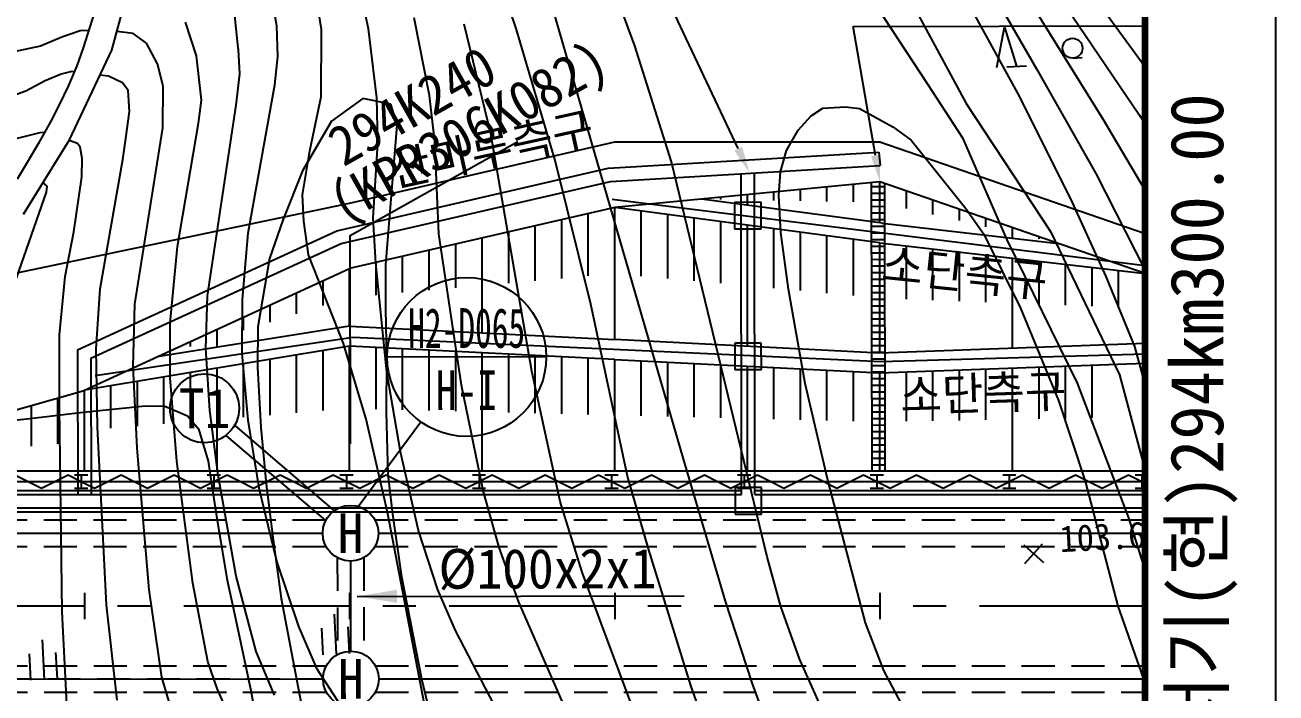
# Model space of a CAD drawing. Header units: millimetres. Extents: x 10470 to 11266, y 1103 to 1809.
# Drawn here: x 11171.5 to 11265.9, y 1459.4 to 1509.8 of the extents above; entities that cross this region are included whole.
import ezdxf
from ezdxf.enums import TextEntityAlignment as Align
from ezdxf.xclip import XClip

# ---------------------------------------------------------------- set-up
doc = ezdxf.new("R2010")
doc.units = ezdxf.units.MM
doc.header["$LTSCALE"] = 10
doc.header["$MEASUREMENT"] = 0
doc.header["$XCLIPFRAME"] = 2
for name, pattern in [('A-CENTR01', [2, 1.25, -0.25, 0.25, -0.25]), ('CENTER', [2, 1.25, -0.25, 0.25, -0.25]), ('HIDDEN', [0.375, 0.25, -0.125])]:
    doc.linetypes.add(name, pattern=pattern)
for name, color, linetype in [('TN-CABL', 4, 'Continuous'), ('TN-MACL', 6, 'A-CENTR01'), ('TN-MANH', 4, 'Continuous'), ('TT-WIRE-EQPM', 6, 'Continuous'), ('TZ-BASE', 253, 'Continuous'), ('TZ-CABL', 4, 'Continuous')]:
    doc.layers.add(name, color=color, linetype=linetype)
doc.layers.add('TX-PAPR', color=2, linetype='Continuous', plot=False)
doc.styles.add('GR', font='GulimChe.ttf')
doc.styles.add('HANA', font='GulimChe.ttf')
doc.styles.get("Standard").update_dxf_attribs({"font": 'GulimChe.ttf'})
doc.styles.add('굴림체', font='GulimChe.ttf')
doc.linetypes.add('ZIGZAG', pattern='A,0.0001,-0.2,[131,ltypeshp.shx,S=0.2,R=0,X=-0.2,Y=0],-0.4,[131,ltypeshp.shx,S=0.2,R=180,X=0.2,Y=0],-0.2', length=0.8001)
doc.dimstyles.get("Standard").update_dxf_attribs({"dimtxt": 0.18, "dimasz": 0.18, "dimexe": 0.18, "dimexo": 0.0625, "dimgap": 0.09, "dimtad": 0, "dimtih": 1, "dimtoh": 1, "dimdec": 4, "dimzin": 0, "dimdsep": 46, "dimtxsty": 'Standard', "dimcen": 0.09, "dimadec": 0, "dimazin": 0, "dimtfac": 1, "dimtdec": 4, "dimtofl": 0, "dimtmove": 0, "dimatfit": 3, "dimfxl": 0, "dimtolj": 1, "dimtzin": 0, "dimarcsym": 0})

# ---------------------------------------------------------------- blocks, each defined once
blk = doc.blocks.new('JD-DHFDCHG54DXG3XF')
at = {"layer": 'TZ-BASE'}
for p, q in [((668.18, 81.369, 99), (691.822, 40.54, 99)), ((664.329, 79.076, 101), (686.495, 37.918, 101)), ((671.466, 73.072, 100), (690.54, 38.437, 100)), ((663.359, 70.273, 102), (683.603, 39.364, 102)), ((679.254, 65.036, 98), (696.836, 36.718, 98)), ((684.144, 59.887, 97), (699.585, 37.035, 97)), ((687.709, 57.517, 96), (700, 40.705, 96)), ((622.059, 41.949, 110.071), (624.617, 51.258, 110.071)), ((652.574, 43.586, 100), (650.416, 49.835, 100)), ((641.427, 43.57, 97), (640.549, 47.596, 97)), ((661.518, 42.287, 102), (659.355, 48.107, 102)), ((631.604, 42.118, 94), (631.156, 46.306, 94)), ((634.517, 43.775, 95), (634.091, 46.164, 95)), ((637.874, 43.517, 96), (637.48, 46.079, 96)), ((665.15, 11.178, 101), (655.106, 45.907, 101)), ((620.872, 45.212, 81.71), (619.901, 42.123, 81.71)), ((646.021, 38.518, 98), (644.862, 44.389, 98)), ((619.677, 43.411, 92), (618.304, 42.94, 92)), ((620.316, 43.444, 92), (619.677, 43.411, 92)), ((628.461, 41.524, 93), (627.629, 44.075, 93)), ((634.592, 41.47, 95), (634.517, 43.775, 95)), ((637.853, 38.427, 96), (637.874, 43.517, 96)), ((642.051, 38.348, 97), (641.427, 43.57, 97)), ((650.645, 35.643, 99), (648.642, 43.914, 99)), ((655.501, 33.618, 100), (652.574, 43.586, 100)), ((688.815, 40.652, 81.587), (689.408, 43.687, 81.587)), ((689.408, 43.687, 81.587), (690.313, 40.731, 81.587)), ((618.304, 42.94, 92), (616.693, 42.257, 92)), ((623.68, 43.22, 92), (622.445, 43.353, 92)), ((624.668, 42.474, 92), (623.68, 43.22, 92)), ((625.497, 40.92, 92), (624.668, 42.474, 92)), ((616.693, 42.257, 92), (613.352, 41.539, 92)), ((618.869, 35.184, 110.071), (622.059, 41.949, 110.071)), ((619.901, 42.123, 81.71), (619.417, 40.775, 81.71)), ((628.832, 38.17, 93), (628.461, 41.524, 93)), ((631.629, 42.007, 94), (631.604, 42.118, 94)), ((631.715, 40.155, 94), (631.629, 42.007, 94)), ((664.271, 33.528, 102), (661.518, 42.287, 102)), ((619.417, 40.775, 81.71), (618.781, 39.223, 81.71)), ((625.934, 39.246, 92), (625.497, 40.92, 92)), ((634.351, 39.325, 95), (634.592, 41.47, 95)), ((689.564, 40.692, 81.587), (691.062, 40.77, 81.587)), ((694.568, 41.349, 81.587), (695.267, 41.386, 81.587)), ((618.25, 40.142, 91), (617.029, 39.629, 91)), ((619.039, 40.333, 91), (618.25, 40.142, 91)), ((619.226, 40.309, 91), (619.039, 40.333, 91)), ((621.803, 39.979, 91), (621.168, 40.06, 91)), ((622.877, 39.486, 91), (621.803, 39.979, 91)), ((631.439, 37.808, 94), (631.715, 40.155, 94)), ((691.822, 40.54, 99), (696.275, 32.648, 99)), ((615.572, 38.855, 91), (613.682, 38.188, 91)), ((617.029, 39.629, 91), (615.572, 38.855, 91)), ((618.781, 39.223, 81.71), (618.09, 37.822, 81.71)), ((623.306, 38.909, 91), (622.877, 39.486, 91)), ((623.389, 37.317, 91), (623.306, 38.909, 91)), ((625.91, 36.101, 92), (625.934, 39.246, 92)), ((632.349, 28.14, 95), (634.351, 39.325, 95)), ((683.603, 39.364, 102), (686.231, 35.345, 102)), ((618.09, 37.822, 81.71), (617.475, 36.588, 81.71)), ((628.59, 36.453, 93), (628.832, 38.17, 93)), ((629.27, 23.423, 94), (631.439, 37.808, 94)), ((637.006, 34.356, 96), (637.853, 38.427, 96)), ((640.988, 38.3, 96.048), (638.642, 36.596, 96.048)), ((643.107, 37.864, 96.048), (640.988, 38.3, 96.048)), ((642.128, 34.939, 97), (642.051, 38.348, 97)), ((643.597, 36.282, 96.048), (643.107, 37.864, 96.048)), ((646.426, 35.041, 98), (646.021, 38.518, 98)), ((686.495, 37.918, 101), (692.862, 28.258, 101)), ((690.54, 38.437, 100), (694.49, 30.461, 100)), ((623.081, 34.934, 91), (623.389, 37.317, 91)), ((673.826, 35.913, 103), (674.82, 36.998, 103)), ((674.82, 36.998, 103), (675.685, 37.565, 103)), ((675.685, 37.565, 103), (677.409, 37.674, 103)), ((677.409, 37.674, 103), (678.467, 37.541, 103)), ((678.467, 37.541, 103), (680.983, 36.175, 103)), ((699.585, 37.035, 97), (700, 36.391, 97)), ((617.475, 36.588, 81.71), (616.5, 34.871, 81.71)), ((623.808, 22.773, 92), (625.91, 36.101, 92)), ((627.025, 27.135, 93), (628.59, 36.453, 93)), ((638.642, 36.596, 96.048), (636.442, 32.844, 96.048)), ((642.736, 25.754, 96.048), (643.597, 36.282, 96.048)), ((672.954, 34.386, 103), (673.826, 35.913, 103)), ((680.983, 36.175, 103), (682.363, 35.171, 103)), ((696.836, 36.718, 98), (700, 31.365, 98)), ((616.635, 35.716, 90), (614.418, 35.151, 90)), ((615.393, 29.585, 110.071), (618.869, 35.184, 110.071)), ((616.991, 35.735, 90), (616.635, 35.716, 90)), ((619.472, 34.916, 90), (618.844, 35.143, 90)), ((619.686, 34.628, 90), (619.472, 34.916, 90)), ((622.885, 33.708, 91), (623.081, 34.934, 91)), ((639.999, 30.412), (659.998, 35.043)), ((639.999, 30.412), (659.998, 35.043)), ((641.771, 29.283, 97), (642.128, 34.939, 97)), ((646.722, 28.101, 98), (646.426, 35.041, 98)), ((653.738, 17.739, 99), (650.645, 35.643, 99)), ((659.998, 35.043), (679.998, 35.023)), ((659.998, 35.043), (679.998, 35.023)), ((679.998, 35.023), (699.999, 28.104)), ((679.998, 35.023), (699.999, 28.104)), ((682.363, 35.171, 103), (686.489, 30.002, 103)), ((686.231, 35.345, 102), (689.562, 27.649, 102)), ((616.5, 34.871, 81.71), (615.754, 33.601, 81.71)), ((619.83, 33.787, 90), (619.686, 34.628, 90)), ((636.437, 31.042, 96), (637.006, 34.356, 96)), ((659.514, 33.039), (679.915, 34.242)), ((672.512, 32.763, 103), (672.954, 34.386, 103)), ((679.915, 34.242), (680.012, 33.247)), ((615.754, 33.601, 81.71), (614.932, 32.219, 81.71)), ((619.803, 32.389, 90), (619.83, 33.787, 90)), ((621.189, 23.932, 91), (622.885, 33.708, 91)), ((639.026, 28.316), (659.514, 33.039)), ((658.204, 22.787, 100), (655.501, 33.618, 100)), ((659.676, 32.05), (680.012, 33.247)), ((671.496, 3.712, 102), (664.271, 33.528, 102)), ((619.21, 28.231, 90), (619.803, 32.389, 90)), ((636.442, 32.844, 96.048), (634.957, 29.122, 96.048)), ((669.57, 8.414), (669.53, 32.629)), ((670.57, 8.414), (670.53, 32.631)), ((672.387, 30.993, 103), (672.512, 32.763, 103)), ((696.275, 32.648, 99), (699.984, 25.377, 99)), ((614.863, 24.741, 89), (617.137, 31.225, 89)), ((617.198, 31.681, 89), (616.871, 31.966, 89)), ((617.137, 31.225, 89), (617.198, 31.681, 89)), ((639.35, 27.365), (659.676, 32.05)), ((679.999, 32.023), (659.999, 30.073)), ((671.999, 30.614), (671.999, 31.243)), ((673.999, 30.578), (673.999, 31.438)), ((675.999, 30.542), (675.999, 31.633)), ((677.999, 30.506), (677.999, 31.828)), ((679.405, 10.214), (679.369, 31.962)), ((679.37, 31.664), (680.37, 31.666)), ((679.371, 31.164), (680.371, 31.166)), ((699.999, 25.104), (679.999, 32.023)), ((679.999, 28.917), (679.999, 32.023)), ((680.405, 10.214), (680.369, 31.895)), ((681.999, 30.009), (681.999, 31.332)), ((608.473, 23.797), (639.999, 30.412)), ((608.473, 23.797), (639.999, 30.412)), ((636.542, 29.035, 96), (636.437, 31.042, 96)), ((659.806, 30.702), (700, 25.697)), ((680.197, 28.89), (666.55, 30.712)), ((667.999, 30.686), (667.999, 30.853)), ((671.036, 30.469), (669.036, 30.466)), ((669.036, 30.466), (669.039, 28.466)), ((669.999, 30.251), (669.999, 31.048)), ((671.039, 28.469), (671.036, 30.469)), ((672.52, 28.196, 103), (672.387, 30.993, 103)), ((679.371, 30.664), (680.371, 30.666)), ((683.999, 29.548), (683.999, 30.64)), ((694.49, 30.461, 100), (697.046, 24.859, 100)), ((659.999, 30.073), (639.999, 25.462)), ((641.98, 25.87, 97), (641.771, 29.283, 97)), ((657.999, 24.912), (657.999, 29.611)), ((679.999, 27.403), (659.999, 30.073)), ((659.999, 20.113), (659.999, 30.073)), ((661.999, 24.908), (661.999, 29.806)), ((663.999, 24.724), (663.999, 29.539)), ((665.999, 24.539), (665.999, 29.272)), ((679.372, 30.164), (680.372, 30.166)), ((679.373, 29.664), (680.373, 29.666)), ((685.999, 29.086), (685.999, 29.948)), ((686.489, 30.002, 103), (687.848, 28.076, 103)), ((687.999, 28.625), (687.999, 29.256)), ((619.479, 19.343), (639.026, 28.316)), ((634.957, 29.122, 96.048), (633.95, 26.24, 96.048)), ((636.895, 26.514, 96), (636.542, 29.035, 96)), ((653.999, 24.552), (653.999, 28.689)), ((655.999, 24.732), (655.999, 29.15)), ((667.999, 24.355), (667.999, 29.005)), ((669.039, 28.466), (671.039, 28.469)), ((669.999, 19.603), (669.999, 28.738)), ((671.999, 23.986), (671.999, 28.471)), ((679.374, 29.164), (680.374, 29.166)), ((679.375, 28.664), (680.375, 28.666)), ((680.17, 28.894), (693.462, 27.366)), ((689.999, 27.764), (689.999, 28.564)), ((618.548, 24.871, 90), (619.21, 28.231, 90)), ((620.48, 18.702), (639.35, 27.365)), ((631.929, 23.126, 95), (632.349, 28.14, 95)), ((648.427, 16.658, 98), (646.722, 28.101, 98)), ((649.999, 20.617), (649.999, 27.767)), ((651.999, 24.372), (651.999, 28.228)), ((673.093, 23.914, 103), (672.52, 28.196, 103)), ((673.999, 23.802), (673.999, 28.204)), ((675.999, 23.617), (675.999, 27.937)), ((677.999, 23.433), (677.999, 27.67)), ((679.375, 28.164), (680.375, 28.166)), ((679.376, 27.664), (680.376, 27.666)), ((679.999, 27.403), (699.999, 25.104)), ((679.999, 19.093), (679.999, 27.403)), ((687.848, 28.076, 103), (690.601, 22.48, 103)), ((689.562, 27.649, 102), (694.889, 16.813, 102)), ((691.999, 27.703), (691.999, 27.872)), ((692.862, 28.258, 101), (698.071, 17.455, 101)), ((699.999, 28.104), (700, 28.104)), ((699.999, 28.104), (700, 28.104)), ((626.453, 21.351, 93), (627.025, 27.135, 93)), ((639.55, 19.814, 96), (636.895, 26.514, 96)), ((645.999, 23.832), (645.999, 26.845)), ((647.999, 24.012), (647.999, 27.306)), ((679.377, 27.164), (680.377, 27.166)), ((679.378, 26.664), (680.378, 26.666)), ((681.999, 23.17), (681.999, 27.174)), ((683.999, 23.092), (683.999, 26.944)), ((685.999, 23.013), (685.999, 26.714)), ((687.999, 22.935), (687.999, 26.484)), ((633.95, 26.24, 96.048), (633.07, 21.065, 96.048)), ((642.806, 17.641, 97), (641.98, 25.87, 97)), ((641.999, 23.472), (641.999, 25.923)), ((642.739, 22.466, 96.048), (642.736, 25.754, 96.048)), ((643.999, 23.652), (643.999, 26.384)), ((679.379, 26.164), (680.379, 26.166)), ((679.38, 25.664), (680.38, 25.666)), ((689.999, 19.459), (689.999, 26.254)), ((691.999, 22.778), (691.999, 26.024)), ((693.999, 22.7), (693.999, 25.794)), ((695.999, 22.621), (695.999, 25.564)), ((618.124, 20.465, 90), (618.548, 24.871, 90)), ((619.999, 16.281), (639.999, 25.462)), ((637.999, 22.673), (637.999, 24.544)), ((639.999, 21.122), (639.999, 25.462)), ((679.38, 25.164), (680.38, 25.166)), ((679.381, 24.664), (680.381, 24.666)), ((697.046, 24.859, 100), (699.191, 19.586, 100)), ((697.999, 22.543), (697.999, 25.334)), ((699.984, 25.377, 99), (700, 25.342, 99)), ((699.999, 25.104), (700, 25.104)), ((699.999, 19.824), (699.999, 25.104)), ((620.886, 19.424, 91), (621.189, 23.932, 91)), ((635.999, 22.053), (635.999, 23.625)), ((674.361, 16.787, 103), (673.093, 23.914, 103)), ((679.382, 24.164), (680.382, 24.166)), ((679.383, 23.664), (680.383, 23.666)), ((623.665, 18.086, 92), (623.808, 22.773, 92)), ((629.165, 19.428, 94), (629.27, 23.423, 94)), ((631.906, 19.067, 95), (631.929, 23.126, 95)), ((633.999, 21.434), (633.999, 22.707)), ((660.97, 9.798, 100), (658.204, 22.787, 100)), ((679.384, 23.164), (680.384, 23.166)), ((679.385, 22.664), (680.385, 22.666)), ((631.999, 20.815), (631.999, 21.789)), ((642.811, 18.634, 96.048), (642.739, 22.466, 96.048)), ((679.385, 22.164), (680.385, 22.166)), ((690.601, 22.48, 103), (693.478, 15.521, 103)), ((639.999, 21.122), (625.486, 18.799)), ((626.475, 17.228, 93), (626.453, 21.351, 93)), ((629.999, 19.521), (629.999, 20.871)), ((633.07, 21.065, 96.048), (633.039, 18.041, 96.048)), ((639.999, 21.122), (659.999, 20.113)), ((679.386, 21.664), (680.386, 21.666)), ((679.387, 21.164), (680.387, 21.166)), ((618.111, 14.987, 90), (618.124, 20.465, 90)), ((620.799, 17.393), (640.237, 20.298)), ((627.999, 19.577), (627.999, 19.953)), ((640.237, 20.298), (680.086, 18.448)), ((679.999, 19.093), (659.999, 20.113)), ((671.053, 19.843), (669.053, 19.84)), ((669.053, 19.84), (669.057, 17.84)), ((671.057, 17.843), (671.053, 19.843)), ((679.388, 20.664), (680.388, 20.666)), ((679.389, 20.164), (680.389, 20.166)), ((699.999, 19.824), (679.999, 19.093)), ((619.479, 19.343), (619.497, 8.411)), ((639.999, 19.622), (619.999, 16.281)), ((620.989, 13.506, 91), (620.886, 19.424, 91)), ((625.999, 18.881), (625.999, 19.035)), ((629.451, 14.764, 94), (629.165, 19.428, 94)), ((632.343, 14.03, 95), (631.906, 19.067, 95)), ((635.999, 14.583), (635.999, 18.953)), ((637.999, 14.75), (637.999, 19.288)), ((641.248, 14.108, 96), (639.55, 19.814, 96)), ((659.999, 18.613), (639.999, 19.622)), ((640, 10.212), (639.999, 19.622)), ((641.999, 14.867), (641.999, 19.521)), ((643.999, 14.816), (643.999, 19.42)), ((645.999, 14.766), (645.999, 19.319)), ((647.999, 14.715), (647.999, 19.218)), ((650, 10.213), (649.999, 19.117)), ((651.999, 14.615), (651.999, 19.016)), ((653.999, 14.564), (653.999, 18.915)), ((679.389, 19.664), (680.389, 19.666)), ((679.39, 19.164), (680.39, 19.166)), ((680.086, 18.448), (700, 19.026)), ((699.191, 19.586, 100), (700, 16.647, 100)), ((620.48, 18.702), (620.497, 8.411)), ((623.963, 11.921, 92), (623.665, 18.086, 92)), ((630, 10.212), (629.999, 17.951)), ((631.999, 14.248), (631.999, 18.285)), ((633.039, 18.041, 96.048), (633.291, 13.474, 96.048)), ((633.999, 14.416), (633.999, 18.619)), ((642.77, 14.634, 96.048), (642.811, 18.634, 96.048)), ((655.999, 14.514), (655.999, 18.814)), ((657.999, 14.463), (657.999, 18.713)), ((659.999, 18.613), (679.999, 17.593)), ((660, 10.213), (659.999, 18.613)), ((661.999, 14.362), (661.999, 18.511)), ((663.999, 14.311), (663.999, 18.409)), ((665.999, 14.26), (665.999, 18.307)), ((667.999, 14.209), (667.999, 18.205)), ((670, 10.214), (669.999, 18.103)), ((671.999, 14.108), (671.999, 18.001)), ((679.391, 18.664), (680.391, 18.666)), ((679.392, 18.164), (680.392, 18.166)), ((679.999, 17.593), (699.999, 18.324)), ((690, 10.215), (689.999, 17.959)), ((691.999, 14.123), (691.999, 18.032)), ((693.999, 14.16), (693.999, 18.105)), ((695.999, 14.197), (695.999, 18.178)), ((700, 10.215), (699.999, 18.324)), ((625.999, 13.747), (625.999, 17.283)), ((626.976, 10.938, 93), (626.475, 17.228, 93)), ((627.999, 13.914), (627.999, 17.617)), ((643.832, 11.644, 97), (642.806, 17.641, 97)), ((655.875, 7.895, 99), (653.738, 17.739, 99)), ((669.057, 17.84), (671.057, 17.843)), ((673.999, 14.057), (673.999, 17.899)), ((675.999, 14.006), (675.999, 17.797)), ((677.999, 13.955), (677.999, 17.695)), ((679.393, 17.664), (680.393, 17.666)), ((679.394, 17.164), (680.394, 17.166)), ((680, 10.214), (679.999, 17.593)), ((681.999, 13.941), (681.999, 17.667)), ((683.999, 13.977), (683.999, 17.74)), ((685.999, 14.014), (685.999, 17.813)), ((687.999, 14.05), (687.999, 17.886)), ((698.071, 17.455, 101), (700, 10.22, 101)), ((598.513, 10.205), (619.966, 16.267)), ((619.999, 10.211), (619.999, 16.281)), ((621.999, 13.413), (621.999, 16.615)), ((623.999, 13.58), (623.999, 16.949)), ((650.061, 8.71, 98), (648.427, 16.658, 98)), ((676.066, 9.505, 103), (674.361, 16.787, 103)), ((679.394, 16.664), (680.394, 16.666)), ((679.395, 16.164), (680.395, 16.166)), ((694.889, 16.813, 102), (698.754, 6.654, 102)), ((615.999, 12.077), (615.999, 15.146)), ((617.999, 12.244), (617.999, 15.711)), ((622.356, 14.885, 93.062), (624.593, 15.106, 93.062)), ((624.593, 15.106, 93.062), (626.058, 15.09, 93.062)), ((679.396, 15.664), (680.396, 15.666)), ((679.397, 15.164), (680.397, 15.166)), ((693.478, 15.521, 103), (695.483, 9.435, 103)), ((615.887, 14.145, 93.062), (619.911, 14.628, 93.062)), ((618.329, -0.432, 90), (618.111, 14.987, 90)), ((619.911, 14.628, 93.062), (622.356, 14.885, 93.062)), ((626.058, 15.09, 93.062), (627.76, 14.359, 93.062)), ((627.76, 14.359, 93.062), (628.594, 13.373, 93.062)), ((630.075, 9.87, 94), (629.451, 14.764, 94)), ((642.909, 9.937, 96.048), (642.77, 14.634, 96.048)), ((679.398, 14.664), (680.398, 14.666)), ((679.399, 14.164), (680.399, 14.166)), ((613.085, 13.855, 93.062), (615.887, 14.145, 93.062)), ((621.657, 0.089, 91), (620.989, 13.506, 91)), ((628.594, 13.373, 93.062), (629.339, 10.943, 93.062)), ((633.192, 8.761, 95), (632.343, 14.03, 95)), ((633.291, 13.474, 96.048), (633.716, 9.207, 96.048)), ((642.853, 7.089, 96), (641.248, 14.108, 96)), ((679.399, 13.664), (680.399, 13.666)), ((679.4, 13.164), (680.4, 13.166)), ((679.401, 12.664), (680.401, 12.666)), ((624.884, 1.221, 92), (623.963, 11.921, 92)), ((645.203, 5.714, 97), (643.832, 11.644, 97)), ((679.402, 12.164), (680.402, 12.166)), ((679.403, 11.664), (680.403, 11.666)), ((628.162, 1.74, 93), (626.976, 10.938, 93)), ((629.339, 10.943, 93.062), (629.601, 9.062, 93.062)), ((668.358, 0.359, 101), (665.15, 11.178, 101)), ((679.404, 11.164), (680.404, 11.166)), ((679.404, 10.664), (680.404, 10.666)), ((598.513, 10.205), (619.999, 10.211)), ((614.76, 9.894), (615.76, 9.394)), ((616.76, 8.894), (618.76, 9.894)), ((618.76, 9.894), (619.76, 9.394)), ((619.26, 9.894), (620.26, 9.894)), ((619.76, 9.894), (619.76, 8.894)), ((619.999, 10.211), (700, 10.215)), ((620.76, 8.894), (622.76, 9.895)), ((622.76, 9.895), (623.76, 9.395)), ((624.76, 8.895), (626.76, 9.895)), ((626.76, 9.895), (627.76, 9.395)), ((628.76, 8.895), (630.76, 9.895)), ((629.26, 9.895), (630.26, 9.895)), ((629.76, 9.895), (629.76, 8.895)), ((631.439, 2.258, 94), (630.075, 9.87, 94)), ((630.76, 9.895), (631.76, 9.395)), ((632.76, 8.895), (634.76, 9.895)), ((634.76, 9.895), (635.76, 9.395)), ((636.76, 8.895), (638.76, 9.895)), ((638.76, 9.895), (639.76, 9.395)), ((639.26, 9.895), (640.26, 9.896)), ((639.76, 9.895), (639.76, 8.895)), ((640.76, 8.896), (642.76, 9.896)), ((642.76, 9.896), (643.76, 9.396)), ((643.253, 6.947, 96.048), (642.909, 9.937, 96.048)), ((644.76, 8.896), (646.76, 9.896)), ((646.76, 9.896), (647.76, 9.396)), ((648.76, 8.896), (650.76, 9.896)), ((649.26, 9.896), (650.26, 9.896)), ((649.76, 9.896), (649.76, 8.896)), ((650.76, 9.896), (651.76, 9.396)), ((652.76, 8.896), (654.76, 9.896)), ((654.76, 9.896), (655.76, 9.396)), ((656.76, 8.896), (658.76, 9.896)), ((658.76, 9.896), (659.76, 9.397)), ((659.26, 9.897), (660.26, 9.897)), ((659.76, 9.897), (659.76, 8.897)), ((660.76, 8.897), (662.76, 9.897)), ((662.534, 4.31, 100), (660.97, 9.798, 100)), ((662.76, 9.897), (663.76, 9.397)), ((664.76, 8.897), (666.76, 9.897)), ((666.76, 9.897), (667.76, 9.397)), ((668.76, 8.897), (670.76, 9.897)), ((669.26, 9.897), (670.26, 9.897)), ((669.76, 9.897), (669.76, 8.897)), ((670.76, 9.897), (671.76, 9.397)), ((672.76, 8.897), (674.76, 9.897)), ((674.76, 9.897), (675.76, 9.397)), ((678.911, -1.264, 103), (676.066, 9.505, 103)), ((676.76, 8.897), (678.76, 9.898)), ((678.76, 9.898), (679.76, 9.398)), ((679.26, 9.898), (680.26, 9.898)), ((679.76, 9.898), (679.76, 8.898)), ((680.76, 8.898), (682.76, 9.898)), ((682.76, 9.898), (683.76, 9.398)), ((684.76, 8.898), (686.76, 9.898)), ((686.76, 9.898), (687.76, 9.398)), ((688.76, 8.898), (690.76, 9.898)), ((689.26, 9.898), (690.26, 9.898)), ((689.76, 9.898), (689.76, 8.898)), ((690.76, 9.898), (691.76, 9.398)), ((692.76, 8.898), (694.76, 9.898)), ((694.76, 9.898), (695.76, 9.398)), ((696.76, 8.899), (698.76, 9.899)), ((698.76, 9.899), (699.76, 9.399)), ((699.26, 9.899), (700, 9.899)), ((699.76, 9.899), (699.76, 8.899)), ((533.367, 8.703), (619.999, 8.711)), ((615.76, 9.394), (616.76, 8.894)), ((619.26, 8.894), (620.26, 8.894)), ((619.76, 9.394), (620.76, 8.894)), ((619.999, 8.711), (669.569, 8.714)), ((623.76, 9.395), (624.76, 8.895)), ((627.76, 9.395), (628.76, 8.895)), ((629.26, 8.895), (630.26, 8.895)), ((629.601, 9.062, 93.062), (630.006, 6.466, 93.062)), ((631.76, 9.395), (632.76, 8.895)), ((634.51, 3.379, 95), (633.192, 8.761, 95)), ((633.716, 9.207, 96.048), (634.236, 4.994, 96.048)), ((635.76, 9.395), (636.76, 8.895)), ((639.26, 8.895), (640.26, 8.896)), ((639.76, 9.395), (640.76, 8.896)), ((643.76, 9.396), (644.76, 8.896)), ((647.76, 9.396), (648.76, 8.896)), ((649.26, 8.896), (650.26, 8.896)), ((651.268, 4.42, 98), (650.061, 8.71, 98)), ((651.76, 9.396), (652.76, 8.896)), ((655.76, 9.396), (656.76, 8.896)), ((659.26, 8.897), (660.26, 8.897)), ((659.76, 9.397), (660.76, 8.897)), ((663.76, 9.397), (664.76, 8.897)), ((667.76, 9.397), (668.76, 8.897)), ((671.071, 8.947), (669.071, 8.944)), ((669.071, 8.944), (669.075, 6.944)), ((669.26, 8.897), (670.26, 8.897)), ((670.569, 8.714), (700, 8.715)), ((671.075, 6.947), (671.071, 8.947)), ((671.76, 9.397), (672.76, 8.897)), ((675.76, 9.397), (676.76, 8.897)), ((679.26, 8.898), (680.26, 8.898)), ((679.76, 9.398), (680.76, 8.898)), ((683.76, 9.398), (684.76, 8.898)), ((687.76, 9.398), (688.76, 8.898)), ((689.26, 8.898), (690.26, 8.898)), ((691.76, 9.398), (692.76, 8.898)), ((695.483, 9.435, 103), (697.95, 0.001, 103)), ((695.76, 9.398), (696.76, 8.899)), ((699.26, 8.899), (700, 8.899)), ((533.367, 8.403), (619.999, 8.411)), ((619.999, 8.411), (669.57, 8.414)), ((657.542, 2.567, 99), (655.875, 7.895, 99)), ((670.57, 8.414), (700, 8.415)), ((493.618, 7.103), (700, 7.113)), ((533.367, 7.403), (619.999, 7.411)), ((619.999, 7.411), (700, 7.415)), ((645.78, -8.082, 96), (642.853, 7.089, 96)), ((643.935, 2.206, 96.048), (643.253, 6.947, 96.048)), ((669.075, 6.944), (671.075, 6.947)), ((698.754, 6.654, 102), (700, 2.658, 102)), ((630.006, 6.466, 93.062), (630.767, 1.95, 93.062)), ((646.648, 1.224, 97), (645.203, 5.714, 97)), ((634.236, 4.994, 96.048), (634.847, 0.573, 96.048)), ((652.768, 0.301, 98), (651.268, 4.42, 98)), ((665.745, -5.991, 100), (662.534, 4.31, 100)), ((690.863, 4.632, 103.62), (692.349, 3.293, 103.62)), ((690.936, 3.22, 103.62), (692.275, 4.706, 103.62)), ((636.159, -1.536, 95), (634.51, 3.379, 95)), ((672.526, -0.02, 102), (671.496, 3.712, 102)), ((630.767, 1.95, 93.062), (631.251, -0.235, 93.062)), ((632.94, -3.434, 94), (631.439, 2.258, 94)), ((645.452, -5.51, 96.048), (643.935, 2.206, 96.048)), ((661.373, -7.7, 99), (657.542, 2.567, 99)), ((620, 1), (620, -1)), ((625.831, -5.359, 92), (624.884, 1.221, 92)), ((629.317, -4.185, 93), (628.162, 1.74, 93)), ((640, 1), (640, -1)), ((647.981, -1.846, 97), (646.648, 1.224, 97)), ((660, 1), (660, -1)), ((680, 1), (680, -1)), ((700, 1), (700, -1)), ((622.459, -7.099, 91), (621.657, 0.089, 91)), ((634.847, 0.573, 96.048), (636.11, -6.182, 96.048)), ((656.374, -7.991, 98), (652.768, 0.301, 98)), ((670.36, -5.789, 101), (668.358, 0.359, 101)), ((697.95, 0.001, 103), (700, -5.872, 103)), ((618.665, -7.399, 90), (618.329, -0.432, 90)), ((631.251, -0.235, 93.062), (631.806, -2.832, 93.062)), ((638.838, -0.623, 95.203), (638.995, -3.619, 95.203)), ((673.928, -3.972, 102), (672.526, -0.02, 102)), ((637.545, -4.751, 95), (636.159, -1.536, 95)), ((637.996, -3.671, 95.203), (637.892, -1.674, 95.203)), ((639.993, -3.567, 95.203), (639.889, -1.57, 95.203)), ((651.563, -8.712, 97), (647.981, -1.846, 97)), ((680.288, -4.864, 103), (678.911, -1.264, 103)), ((616.801, -2.549, 89.494), (616.958, -5.545, 89.494)), ((615.959, -5.597, 89.494), (615.855, -3.6, 89.494)), ((617.956, -5.493, 89.494), (617.852, -3.496, 89.494)), ((631.806, -2.832, 93.062), (632.539, -6.371, 93.062)), ((634.342, -6.727, 94), (632.94, -3.434, 94)), ((630.004, -6.212, 93), (629.317, -4.185, 93)), ((676.755, -10.29, 102), (673.928, -3.972, 102)), ((626.436, -7.392, 92), (625.831, -5.359, 92)), ((639.404, -7.634, 95), (637.545, -4.751, 95)), ((646.639, -10.519, 96.048), (645.452, -5.51, 96.048)), ((681.82, -7.762, 103), (680.288, -4.864, 103)), ((631.453, -9.527, 93), (630.004, -6.212, 93)), ((632.539, -6.371, 93.062), (632.877, -8.159, 93.062)), ((636.11, -6.182, 96.048), (636.948, -10.417, 96.048)), ((668.536, -13.81, 100), (665.745, -5.991, 100)), ((673.16, -13.47, 101), (670.36, -5.789, 101))]:
    blk.add_line(p, q, dxfattribs=at)
at = {"layer": 'TZ-BASE', "linetype": 'ByBlock'}
for p, q in [((669.307, 34.518), (662.83, 48.274)), ((677.979, 43.746), (700, 43.782)), ((679.659, 33.994), (677.979, 43.746))]:
    blk.add_line(p, q, dxfattribs=at)
at = {"layer": 'TZ-BASE', "ltscale": 0.2}
blk.add_line((599.76, 9.393), (699.995, 9.399), dxfattribs=at)
at = {"layer": 'TZ-BASE', "linetype": 'CENTER', "flags": 128}
blk.add_lwpolyline([(700, 0), (493.992, 0), (399.999, 0.04), (367.559, 0), (280, 0), (0, 0)], dxfattribs=at)
at = {"layer": 'TZ-BASE'}
blk.add_circle((694.529, 42.098, 81.587), 0.75, dxfattribs=at)
at = {"layer": 'TZ-BASE', "linetype": 'ByBlock'}
for points in [[(669.609, 34.66), (670.159, 32.708), (669.006, 34.376)], [(679.988, 34.051), (679.999, 32.023), (679.331, 33.938)]]:
    blk.add_solid(points, dxfattribs=at)
at = {"layer": 'TZ-BASE', "style": 'HANA'}
for s, height, rotation, p in [('산마루측구', 2.5, 12.3989, (643.292, 31.594)), ('소단측구', 2.5, 354.04383, (680.032, 24.573)), ('소단측구', 2.5, 1.84249, (681.564, 14.626)), ('103.6', 2, 2.9893, (693.603, 4.067, 103.62))]:
    blk.add_text(s, height=height, rotation=rotation, dxfattribs=at).set_placement(p)

msp = doc.modelspace()

# ---------------------------------------------------------------- linework, layer by layer
at = {"layer": 'TN-CABL', "linetype": 'ZIGZAG', "ltscale": 0.5, "elevation": 67.648}
for points in [[(11053.199, 1471.447), (11193.984, 1471.453)], [(11198.184, 1471.453), (11256.015, 1471.453)], [(11053.223, 1460.447), (11194.008, 1460.453)], [(11198.208, 1460.453), (11256.039, 1460.453)]]:
    msp.add_lwpolyline(points, dxfattribs=at)
at = {"layer": 'TN-MACL', "const_width": 0.5, "elevation": 67.648}
msp.add_lwpolyline([(11256.015, 1540.953), (11256.015, 1390.953)], dxfattribs=at)
at = {"layer": 'TN-MANH'}
for centre in [(11196.084, 1471.453, 67.648), (11196.108, 1460.453, 67.648)]:
    msp.add_circle(centre, 2.1, dxfattribs=at)
at = {"layer": 'TT-WIRE-EQPM'}
msp.add_circle((11185.075, 1480.878, 67.648), 2.6, dxfattribs=at)
at = {"layer": 'TX-PAPR'}
msp.add_lwpolyline([(10469.889, 1103.051), (11265.889, 1103.051), (11265.889, 1619.051), (10469.889, 1619.051)], close=True, dxfattribs=at)
at = {"layer": 'TX-PAPR', "elevation": 67.648, "flags": 128}
msp.add_lwpolyline([(10556.015, 1390.953), (11256.015, 1390.953), (11256.015, 1540.953), (10556.015, 1540.953), (10556.015, 1390.953)], dxfattribs=at)
at = {"layer": 'TZ-BASE'}
for p, q in [((11210.846, 1484.758, 67.648), (11198.846, 1484.743, 67.648)), ((11196.659, 1473.473, 67.648), (11201.379, 1479.853, 67.648))]:
    msp.add_line(p, q, dxfattribs=at)
at = {"layer": 'TZ-BASE', "elevation": 67.648, "flags": 128}
msp.add_lwpolyline([(11196.076, 1478.203), (11196.057, 1493.906), (11208.708, 1501.008)], dxfattribs=at)
at = {"layer": 'TZ-BASE'}
msp.add_circle((11204.846, 1484.751, 67.648), 6, dxfattribs=at)
at = {"layer": 'TZ-CABL', "linetype": 'ByBlock'}
for p, q in [((11194.86, 1473.16, 67.648), (11187.376, 1479.567, 67.648)), ((11194.21, 1472.4, 67.648), (11186.725, 1478.807, 67.648))]:
    msp.add_line(p, q, dxfattribs=at)
at = {"layer": 'TZ-CABL', "linetype": 'HIDDEN', "elevation": 67.648}
for points in [[(11052.946, 1472.447), (11194.238, 1472.453)], [(11197.931, 1472.453), (11256.015, 1472.453)], [(11053.199, 1471.447), (11193.984, 1471.453)], [(11198.184, 1471.453), (11256.015, 1471.453)], [(11052.946, 1470.447), (11194.238, 1470.453)], [(11197.931, 1470.453), (11256.015, 1470.453)], [(11195.086, 1469.606), (11195.093, 1462.299)], [(11197.086, 1469.608), (11197.093, 1462.301)], [(11052.969, 1461.447), (11194.261, 1461.453)], [(11197.955, 1461.453), (11256.039, 1461.453)], [(11053.223, 1460.447), (11194.008, 1460.453)], [(11198.208, 1460.453), (11256.039, 1460.453)], [(11052.969, 1459.447), (11194.261, 1459.453)], [(11197.955, 1459.453), (11256.039, 1459.453)]]:
    msp.add_lwpolyline(points, dxfattribs=at)
at = {"layer": 'TZ-CABL', "linetype": 'ZIGZAG', "ltscale": 0.5, "elevation": 67.648}
msp.add_lwpolyline([(11196.086, 1469.353), (11196.093, 1462.553)], dxfattribs=at)

# ---------------------------------------------------------------- block references
at = {"layer": 'TZ-BASE'}
ref = msp.add_blockref('JD-DHFDCHG54DXG3XF', (10556.015, 1465.953, 67.648), dxfattribs=at)
XClip(ref).set_block_clipping_path([(-0.0000000003, -74.9999999998), (700.0000000003, 75.0000000023)])

# ---------------------------------------------------------------- texts
at = {"layer": 'TN-MACL', "style": '굴림체'}
msp.add_text('MATCH LINE 서기(현)294㎞300.00', height=4, rotation=90, dxfattribs=at).set_placement((11259.907, 1465.953, 67.648), align=Align.MIDDLE_CENTER)
at = {"layer": 'TN-MANH', "linetype": 'ByBlock', "style": 'GR'}
for p in [(11196.084, 1471.453, 67.648), (11196.108, 1460.453, 67.648)]:
    msp.add_text('H', height=3, rotation=0.0703, dxfattribs=at).set_placement(p, align=Align.MIDDLE)
at = {"layer": 'TT-WIRE-EQPM', "style": 'GR'}
msp.add_text('T1', height=3, rotation=0.0703, dxfattribs=at).set_placement((11185.075, 1480.878, 67.648), align=Align.MIDDLE)
at = {"layer": 'TZ-BASE', "style": 'GR'}
for s, p in [('294K240', (11195.542, 1499.066, 67.648)), ('(KPR306K082)', (11195.547, 1494.767, 67.648))]:
    msp.add_text(s, height=3, rotation=29.30901, dxfattribs=at).set_placement(p)
for s, width, p in [('H2-D065', 0.65, (11204.843, 1486.911, 67.648)), ('H-I', 0.8, (11204.849, 1482.251, 67.648))]:
    msp.add_text(s, height=3, rotation=0.0703, dxfattribs=dict(at, width=width)).set_placement(p, align=Align.MIDDLE)
at = {"layer": 'TZ-BASE'}
msp.add_text('Ø100x2x1', height=3, rotation=0.12212, dxfattribs=at).set_placement((11210.939, 1468.779, 67.648), align=Align.MIDDLE)

# ---------------------------------------------------------------- leaders
msp.add_leader([(11196.59, 1466.684, 67.648), (11221.247, 1466.715, 67.648)], dimstyle='Standard', override={"dimtxt": 3, "dimasz": 3, "dimexe": 2, "dimexo": 3, "dimgap": 1, "dimtad": 0, "dimtih": 0, "dimcen": 1, "dimaunit": 1, "dimadec": 8, "dimtix": 1, "dimtofl": 1, "dimtmove": 2, "dimtvp": 2}, dxfattribs=at)

doc.saveas('drawing.dxf')
